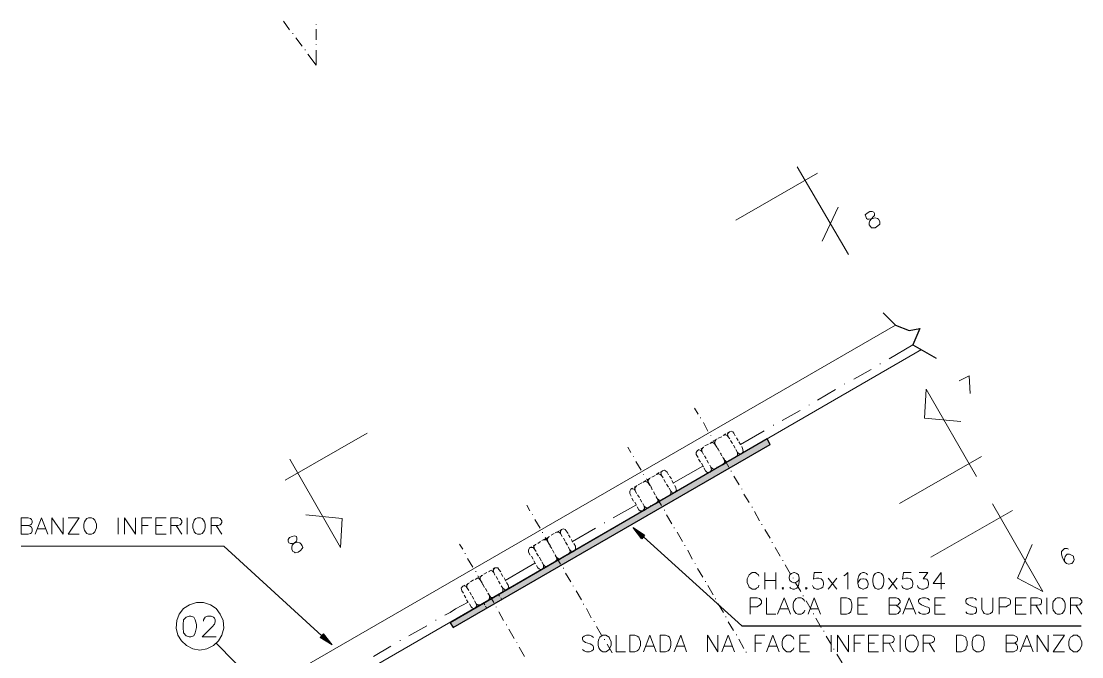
# Model space of a CAD drawing. Header units: millimetres. Extents: x 8 to 1677, y 56 to 1181.
# Drawn here: x 1093.3 to 1248, y 205 to 297.7 of the extents above; entities that cross this region are included whole.
import ezdxf

# ---------------------------------------------------------------- set-up
doc = ezdxf.new("R2010")
doc.units = ezdxf.units.MM
doc.header["$MEASUREMENT"] = 0
doc.layers.get('0').update_dxf_attribs({"linetype": 'CONTINUOUS'})

msp = doc.modelspace()

# ---------------------------------------------------------------- hatches: boundary and pattern name
at = {"true_color": 0x000007}
for points in [[(1202.53, 235.95), (1202.1, 236.78), (1182.88, 225.59), (1155.89, 209.95), (1156.29, 209.25)], [(1183.81, 222.22), (1182.55, 223.84), (1184.24, 222.72)], [(1137.4, 208.33), (1138.67, 206.71), (1136.9, 207.82)]]:
    msp.add_hatch(color=7, dxfattribs=at).paths.add_polyline_path(points)

# ---------------------------------------------------------------- linework, layer by layer
at = {"color": 7, "linetype": 'Continuous', "lineweight": 20, "true_color": 0x000007}
for points in [[(1131.56, 297.74), (1132.41, 296.48), (1132.41, 296.48)], [(1136.31, 297.24), (1136.31, 297.33), (1136.31, 297.33)], [(1132.92, 295.89), (1132.92, 295.97), (1132.92, 295.97)], [(1136.31, 295.04), (1136.31, 296.56), (1136.31, 296.56)], [(1133.35, 295.29), (1134.27, 294.1), (1134.27, 294.1)], [(1136.31, 294.27), (1136.31, 294.36), (1136.31, 294.36)], [(1134.7, 293.5), (1134.7, 293.6), (1134.7, 293.6)], [(1135.12, 292.93), (1136.31, 291.3), (1136.31, 291.3)], [(1136.31, 291.3), (1136.31, 293.5), (1136.31, 293.5)], [(1143.75, 237.62), (1131.81, 230.75), (1131.81, 230.75)], [(1132.49, 233.81), (1139.87, 220.95), (1139.87, 220.95)], [(1167.47, 226.27), (1167.04, 227.12), (1167.04, 227.12)], [(1093.29, 222.88), (1093.29, 225.26), (1094.3, 225.26), (1094.65, 225.18), (1094.81, 225), (1094.9, 224.83), (1094.9, 224.59), (1094.81, 224.32), (1094.65, 224.24), (1094.3, 224.16)], [(1095.33, 222.88), (1096.25, 225.26), (1097.18, 222.88)], [(1097.77, 222.88), (1097.77, 225.26), (1099.39, 222.88), (1099.39, 225.26)], [(1100.15, 222.88), (1101.76, 225.26), (1100.15, 225.26)], [(1107.43, 222.88), (1107.43, 225.26), (1107.43, 225.26)], [(1108.36, 222.88), (1108.36, 225.26), (1109.98, 222.88), (1109.98, 225.26)], [(1110.9, 222.88), (1110.9, 225.26), (1112.34, 225.26)], [(1112.94, 222.88), (1112.94, 225.26), (1114.46, 225.26)], [(1115.14, 222.88), (1115.14, 225.26), (1116.15, 225.26), (1116.5, 225.18), (1116.58, 225), (1116.74, 224.83), (1116.74, 224.59), (1116.58, 224.32), (1116.5, 224.24), (1116.15, 224.16), (1115.14, 224.16)], [(1117.5, 222.88), (1117.5, 225.26), (1117.5, 225.26)], [(1120.98, 222.88), (1120.98, 225.26), (1122, 225.26), (1122.33, 225.18), (1122.42, 225), (1122.58, 224.83), (1122.58, 224.59), (1122.42, 224.32), (1122.33, 224.24), (1122, 224.16), (1120.98, 224.16)], [(1140.11, 225.18), (1134.79, 225.68), (1134.79, 225.68)], [(1139.87, 220.95), (1140.11, 225.18), (1140.11, 225.18)], [(1167.9, 225.68), (1167.9, 225.76), (1167.9, 225.76)], [(1168.99, 223.74), (1168.23, 225), (1168.23, 225)], [(1093.29, 224.16), (1094.3, 224.16), (1094.65, 223.99), (1094.81, 223.91), (1094.9, 223.64), (1094.9, 223.31), (1094.81, 223.06), (1094.65, 222.96), (1094.3, 222.88), (1093.29, 222.88)], [(1096.85, 223.64), (1095.66, 223.64), (1095.66, 223.64)], [(1100.15, 222.88), (1101.76, 222.88), (1101.76, 222.88)], [(1111.83, 224.16), (1110.9, 224.16), (1110.9, 224.16)], [(1113.87, 224.16), (1112.94, 224.16), (1112.94, 224.16)], [(1112.94, 222.88), (1114.46, 222.88), (1114.46, 222.88)], [(1115.9, 224.16), (1116.74, 222.88), (1116.74, 222.88)], [(1121.74, 224.16), (1122.58, 222.88), (1122.58, 222.88)], [(1169.34, 223.06), (1169.34, 223.15), (1169.34, 223.15)], [(1171.02, 222.96), (1170.59, 222.72), (1170.59, 222.72)], [(1171.7, 223.31), (1171.19, 223.06), (1171.19, 223.06)], [(1171.95, 222.96), (1171.79, 223.15), (1171.62, 223.15), (1171.37, 223.15)], [(1172.13, 223.56), (1171.87, 223.39), (1171.87, 223.39)], [(1172.13, 223.56), (1171.95, 223.31), (1171.95, 222.96)], [(1171.95, 222.96), (1172.22, 222.55), (1172.22, 222.55)], [(1172.81, 223.39), (1172.63, 223.56), (1172.38, 223.64), (1172.13, 223.56)], [(1172.81, 223.39), (1173.06, 222.96), (1173.06, 222.96)], [(1173.74, 221.79), (1177.05, 223.74), (1177.05, 223.74)], [(1157.73, 220.68), (1157.21, 221.44), (1157.21, 221.44)], [(1168.4, 221.44), (1167.98, 221.2), (1167.98, 221.2)], [(1168.31, 221.36), (1168.06, 221.11), (1168.15, 220.68)], [(1169.07, 221.79), (1168.66, 221.53), (1168.66, 221.53)], [(1169.75, 222.2), (1169.26, 221.96), (1169.26, 221.96)], [(1170.1, 221.87), (1169.92, 222.04), (1169.67, 222.04), (1169.42, 222.04)], [(1170.51, 221.11), (1169.75, 222.39), (1169.75, 222.39)], [(1170.35, 222.55), (1169.92, 222.29), (1169.92, 222.29)], [(1170.26, 222.47), (1170.02, 222.2), (1170.1, 221.87)], [(1170.1, 221.87), (1170.26, 221.44), (1170.26, 221.44)], [(1172.38, 222.29), (1172.63, 221.87), (1172.63, 221.87)], [(1172.71, 221.71), (1172.98, 221.28), (1172.98, 221.28)], [(1173.14, 222.8), (1173.39, 222.39), (1173.39, 222.39)], [(1173.57, 222.12), (1173.74, 221.71), (1173.74, 221.71)], [(1173.9, 221.53), (1174.15, 221.11), (1174.15, 221.11)], [(1158.07, 220), (1158.07, 220.09), (1158.07, 220.09)], [(1167.47, 220.95), (1167.3, 220.6), (1167.3, 220.27)], [(1167.3, 220.27), (1167.55, 219.84), (1167.55, 219.84)], [(1167.8, 221.03), (1167.47, 220.95), (1167.47, 220.95)], [(1168.15, 220.68), (1167.98, 220.95), (1167.72, 220.95), (1167.47, 220.95)], [(1168.15, 220.68), (1168.4, 220.35), (1168.4, 220.35)], [(1168.48, 220.09), (1168.74, 219.67), (1168.74, 219.67)], [(1170.43, 221.2), (1170.69, 220.77), (1170.69, 220.77)], [(1170.78, 220.6), (1171.02, 220.09), (1171.02, 220.09)], [(1170.86, 220.43), (1170.86, 220.52), (1170.86, 220.52)], [(1171.19, 219.92), (1171.37, 219.51), (1171.37, 219.51)], [(1171.95, 218.48), (1171.19, 219.84), (1171.19, 219.84)], [(1172.81, 219.76), (1172.38, 219.59), (1172.38, 219.59)], [(1173.06, 221.03), (1173.31, 220.6), (1173.31, 220.6)], [(1173.49, 220.17), (1173.06, 219.92), (1173.06, 219.92)], [(1173.14, 220), (1173.39, 220.27), (1173.31, 220.6)], [(1173.31, 220.6), (1173.49, 220.43), (1173.74, 220.35), (1173.99, 220.43)], [(1173.99, 220.43), (1173.74, 220.27), (1173.74, 220.27)], [(1173.99, 220.43), (1174.15, 220.77), (1174.15, 221.11)], [(1159.17, 218.05), (1158.41, 219.33), (1158.41, 219.33)], [(1163.91, 216.12), (1167.04, 217.97), (1168.23, 218.65)], [(1167.72, 219.67), (1167.98, 219.24), (1167.98, 219.24)], [(1168.06, 219), (1168.31, 218.57), (1168.31, 218.57)], [(1168.48, 218.32), (1168.66, 217.97), (1168.66, 217.97)], [(1168.91, 219.51), (1169.16, 219), (1169.16, 219)], [(1169.26, 218.83), (1169.5, 218.4), (1169.5, 218.4)], [(1169.34, 217.72), (1169.5, 218.05), (1169.5, 218.4)], [(1169.5, 218.4), (1169.67, 218.23), (1169.92, 218.15), (1170.1, 218.23)], [(1170.26, 218.32), (1169.83, 218.05), (1169.83, 218.05)], [(1170.86, 218.65), (1170.43, 218.4), (1170.43, 218.4)], [(1170.43, 218.4), (1170.43, 218.48), (1170.43, 218.48)], [(1171.54, 219.08), (1171.11, 218.83), (1171.11, 218.83)], [(1171.19, 218.91), (1171.45, 219.16), (1171.37, 219.51)], [(1171.37, 219.51), (1171.62, 219.33), (1171.79, 219.24), (1172.03, 219.33)], [(1172.22, 219.41), (1171.79, 219.16), (1171.79, 219.16)], [(1159.6, 217.39), (1159.6, 217.47), (1159.6, 217.47)], [(1160.69, 215.44), (1159.93, 216.8), (1159.93, 216.8)], [(1160.61, 216.88), (1160.19, 216.61), (1160.19, 216.61)], [(1160.44, 216.88), (1160.27, 216.53), (1160.27, 216.2)], [(1161.2, 217.29), (1160.79, 217.04), (1160.79, 217.04)], [(1161.88, 217.64), (1161.45, 217.39), (1161.45, 217.39)], [(1162.23, 217.29), (1162.04, 217.47), (1161.8, 217.56), (1161.55, 217.47)], [(1162.39, 217.97), (1162.13, 217.64), (1162.23, 217.29)], [(1162.39, 217.97), (1162.13, 217.8), (1162.13, 217.8)], [(1162.23, 217.29), (1162.39, 216.88), (1162.39, 216.88)], [(1162.99, 217.72), (1162.8, 217.97), (1162.56, 217.97), (1162.39, 217.97)], [(1162.56, 216.71), (1162.8, 216.28), (1162.8, 216.28)], [(1162.99, 217.72), (1163.24, 217.39), (1163.24, 217.39)], [(1163.32, 217.13), (1163.57, 216.71), (1163.57, 216.71)], [(1168.66, 217.97), (1168.83, 217.8), (1169.07, 217.72), (1169.34, 217.8)], [(1169.59, 217.89), (1169.34, 217.8), (1169.34, 217.8)], [(1172.38, 217.89), (1172.38, 217.97), (1172.38, 217.97)], [(1173.49, 215.94), (1172.71, 217.21), (1172.71, 217.21)], [(1157.73, 215.27), (1157.48, 215.01), (1157.56, 214.6)], [(1157.99, 215.44), (1157.73, 215.27), (1157.73, 215.27)], [(1158.32, 215.09), (1158.16, 215.27), (1157.99, 215.36), (1157.73, 215.27)], [(1158.67, 215.77), (1158.24, 215.52), (1158.24, 215.52)], [(1158.49, 215.69), (1158.32, 215.44), (1158.32, 215.09)], [(1158.32, 215.09), (1158.57, 214.68), (1158.57, 214.68)], [(1159.25, 216.2), (1158.84, 215.94), (1158.84, 215.94)], [(1159.93, 216.53), (1159.51, 216.28), (1159.51, 216.28)], [(1160.27, 216.2), (1160.11, 216.37), (1159.84, 216.45), (1159.6, 216.37)], [(1160.27, 216.2), (1160.52, 215.77), (1160.52, 215.77)], [(1160.61, 215.61), (1160.87, 215.09), (1160.87, 215.09)], [(1162.9, 216.04), (1163.15, 215.61), (1163.15, 215.61)], [(1163.32, 215.36), (1163.57, 215.01), (1163.57, 215.01)], [(1163.75, 216.53), (1164, 216.04), (1164, 216.04)], [(1164.08, 215.85), (1164.34, 215.44), (1164.34, 215.44)], [(1164.16, 214.76), (1164.43, 215.09), (1164.34, 215.44)], [(1173.82, 215.27), (1173.82, 215.36), (1173.82, 215.36)], [(1157.56, 214.6), (1157.81, 214.25), (1157.81, 214.25)], [(1157.89, 214), (1158.16, 213.57), (1158.16, 213.57)], [(1158.75, 214.41), (1159, 214), (1159, 214)], [(1159.08, 213.82), (1159.33, 213.41), (1159.33, 213.41)], [(1161.04, 214.93), (1161.28, 214.5), (1161.28, 214.5)], [(1161.04, 214.84), (1161.04, 214.93), (1161.04, 214.93)], [(1161.37, 214.25), (1161.63, 213.92), (1161.63, 213.92)], [(1162.23, 212.89), (1161.45, 214.17), (1161.45, 214.17)], [(1161.45, 213.24), (1161.63, 213.49), (1161.63, 213.92)], [(1161.63, 213.92), (1161.8, 213.65), (1162.04, 213.65), (1162.23, 213.65)], [(1162.39, 213.74), (1161.96, 213.49), (1161.96, 213.49)], [(1163.07, 214.17), (1162.64, 213.92), (1162.64, 213.92)], [(1162.9, 214.08), (1163.07, 213.82), (1163.07, 213.82)], [(1163.67, 214.5), (1163.24, 214.25), (1163.24, 214.25)], [(1163.24, 213.57), (1163.4, 213.32), (1163.4, 213.32)], [(1163.4, 214.33), (1163.57, 214.6), (1163.57, 215.01)], [(1163.57, 215.01), (1163.75, 214.84), (1163.91, 214.76), (1164.16, 214.84)], [(1164.16, 214.76), (1163.91, 214.68), (1163.91, 214.68)], [(1175.01, 213.32), (1174.25, 214.6), (1174.25, 214.6)], [(1155.1, 211.04), (1155.88, 211.45), (1156.64, 211.97), (1158.49, 212.98)], [(1158.24, 213.32), (1158.49, 212.89), (1158.49, 212.89)], [(1158.67, 212.73), (1158.92, 212.3), (1158.92, 212.3)], [(1158.92, 212.3), (1159.08, 212.13), (1159.25, 212.05), (1159.51, 212.13)], [(1159.43, 213.16), (1159.68, 212.73), (1159.68, 212.73)], [(1159.51, 212.13), (1159.76, 212.38), (1159.68, 212.73)], [(1159.76, 212.3), (1159.51, 212.13), (1159.51, 212.13)], [(1159.68, 212.73), (1159.84, 212.56), (1160.11, 212.56), (1160.36, 212.56)], [(1160.44, 212.64), (1160.01, 212.38), (1160.01, 212.38)], [(1160.61, 212.73), (1160.61, 212.81), (1160.61, 212.81)], [(1161.12, 213.06), (1160.69, 212.81), (1160.69, 212.81)], [(1160.79, 212.81), (1160.95, 212.56), (1160.95, 212.56)], [(1161.04, 212.38), (1161.2, 212.05), (1161.2, 212.05)], [(1161.71, 213.41), (1161.28, 213.16), (1161.28, 213.16)], [(1162.56, 212.21), (1162.56, 212.3), (1162.56, 212.3)], [(1175.34, 212.64), (1175.34, 212.73), (1175.34, 212.73)], [(1176.45, 210.69), (1175.77, 212.05), (1175.77, 212.05)], [(1119.89, 210.18), (1119.89, 210.36), (1120.05, 210.61), (1120.13, 210.78), (1120.46, 210.94), (1120.98, 210.94), (1121.32, 210.78), (1121.49, 210.61), (1121.57, 210.36), (1121.57, 210.1), (1121.49, 209.77), (1121.14, 209.34), (1119.7, 207.9), (1121.74, 207.9)], [(1163.67, 210.26), (1162.99, 211.54), (1162.99, 211.54)], [(1149.85, 208.06), (1152.48, 209.5), (1152.48, 209.5)], [(1153.76, 210.26), (1153.76, 210.36), (1153.76, 210.36)], [(1164.08, 209.58), (1164.08, 209.68), (1164.08, 209.68)], [(1165.19, 207.65), (1164.43, 209.01), (1164.43, 209.01)], [(1176.86, 210.1), (1176.86, 210.18), (1176.86, 210.18)], [(1177.97, 208.15), (1177.21, 209.42), (1177.21, 209.42)], [(1148.58, 207.3), (1148.58, 207.39), (1148.58, 207.39)], [(1175.18, 206.03), (1175.42, 205.86), (1175.77, 205.7), (1176.19, 205.7), (1176.53, 205.86), (1176.78, 206.03), (1176.78, 206.38), (1176.7, 206.62), (1176.53, 206.71), (1176.27, 206.89), (1175.61, 207.05), (1175.42, 207.22), (1175.26, 207.3), (1175.18, 207.57), (1175.18, 207.82), (1175.42, 207.98), (1175.77, 208.15), (1176.19, 208.15), (1176.53, 207.98), (1176.78, 207.82)], [(1144.69, 205.02), (1147.23, 206.54), (1147.23, 206.54)], [(1165.6, 207.05), (1165.6, 207.14), (1165.6, 207.14)], [(1166.71, 205.02), (1165.95, 206.38), (1165.95, 206.38)]]:
    msp.add_lwpolyline(points, dxfattribs=at)
at = {"color": 7, "linetype": 'Continuous', "lineweight": 9, "true_color": 0x000007}
for points in [[(1197.54, 268.7), (1209.48, 275.58), (1209.48, 275.58)], [(1206.5, 276.5), (1213.98, 263.7), (1213.98, 263.7)], [(1210.14, 265.65), (1212.46, 270.58), (1212.46, 270.58)], [(1121.42, 195.96), (1220.82, 253.38), (1220.82, 253.38)], [(1122.85, 190.9), (1224.63, 249.81), (1224.63, 249.81)], [(1219.9, 248.48), (1223.37, 250.5), (1223.37, 250.5)], [(1218.61, 247.69), (1218.61, 247.79), (1218.61, 247.79)], [(1214.74, 245.51), (1217.29, 246.93), (1217.29, 246.93)], [(1213.38, 244.75), (1213.38, 244.81), (1213.38, 244.81)], [(1231.74, 243.39), (1231.57, 246), (1230.15, 245.24)], [(1209.48, 242.46), (1212.09, 243.99), (1212.09, 243.99)], [(1225.32, 244.05), (1225.06, 239.82), (1225.06, 239.82)], [(1232.67, 231.28), (1225.32, 244.05), (1225.32, 244.05)], [(1208.22, 241.7), (1208.22, 241.77), (1208.22, 241.77)], [(1192.05, 240.41), (1191.52, 241.27), (1191.52, 241.27)], [(1192.38, 239.82), (1192.38, 239.92), (1192.38, 239.92)], [(1204.32, 239.49), (1206.93, 240.94), (1206.93, 240.94)], [(1193.47, 237.9), (1192.81, 239.16), (1192.81, 239.16)], [(1203.03, 238.73), (1203.03, 238.83), (1203.03, 238.83)], [(1225.06, 239.82), (1230.38, 239.32), (1230.38, 239.32)], [(1193.9, 237.21), (1193.9, 237.3), (1193.9, 237.3)], [(1194.82, 236.78), (1194.39, 236.54), (1194.39, 236.54)], [(1195.52, 237.11), (1194.99, 236.87), (1194.99, 236.87)], [(1196.11, 237.54), (1195.68, 237.3), (1195.68, 237.3)], [(1196.45, 237.11), (1196.28, 237.3), (1196.02, 237.37), (1195.75, 237.3)], [(1196.61, 237.8), (1196.35, 237.54), (1196.45, 237.11)], [(1196.61, 237.8), (1196.35, 237.64), (1196.35, 237.64)], [(1196.45, 237.11), (1196.68, 236.78), (1196.68, 236.78)], [(1197.27, 237.64), (1197.11, 237.8), (1196.88, 237.9), (1196.61, 237.8)], [(1197.27, 237.64), (1197.44, 237.21), (1197.44, 237.21)], [(1197.64, 236.94), (1197.87, 236.54), (1197.87, 236.54)], [(1198.23, 235.95), (1201.67, 237.97), (1201.67, 237.97)], [(1182.22, 234.82), (1181.79, 235.58), (1181.79, 235.58)], [(1192.21, 235.25), (1191.95, 235.09), (1191.95, 235.09)], [(1192.64, 234.92), (1192.44, 235.09), (1192.21, 235.19), (1191.95, 235.09)], [(1192.87, 235.58), (1192.44, 235.35), (1192.44, 235.35)], [(1192.81, 235.58), (1192.54, 235.25), (1192.64, 234.92)], [(1193.57, 236.01), (1193.04, 235.78), (1193.04, 235.78)], [(1194.16, 236.35), (1193.73, 236.11), (1193.73, 236.11)], [(1194.49, 236.01), (1194.33, 236.18), (1194.06, 236.28), (1193.9, 236.18)], [(1194.99, 235.25), (1194.23, 236.54), (1194.23, 236.54)], [(1194.66, 236.71), (1194.49, 236.35), (1194.49, 236.01)], [(1194.49, 236.01), (1194.76, 235.58), (1194.76, 235.58)], [(1194.92, 235.42), (1195.09, 234.99), (1195.09, 234.99)], [(1196.78, 236.54), (1197.04, 236.11), (1197.04, 236.11)], [(1197.21, 235.85), (1197.44, 235.42), (1197.44, 235.42)], [(1197.54, 235.25), (1197.8, 234.82), (1197.8, 234.82)], [(1197.97, 236.35), (1198.23, 235.95), (1198.23, 235.95)], [(1198.4, 235.68), (1198.56, 235.25), (1198.56, 235.25)], [(1198.4, 234.66), (1198.63, 234.92), (1198.56, 235.25)], [(1182.62, 234.16), (1182.62, 234.23), (1182.62, 234.23)], [(1191.95, 235.09), (1191.78, 234.82), (1191.78, 234.49)], [(1191.78, 234.49), (1192.05, 234.06), (1192.05, 234.06)], [(1192.11, 233.83), (1192.38, 233.4), (1192.38, 233.4)], [(1192.64, 234.92), (1192.81, 234.49), (1192.81, 234.49)], [(1192.97, 234.33), (1193.2, 233.9), (1193.2, 233.9)], [(1193.3, 233.67), (1193.57, 233.24), (1193.57, 233.24)], [(1195.25, 234.76), (1195.52, 234.33), (1195.52, 234.33)], [(1195.42, 234.59), (1195.42, 234.66), (1195.42, 234.66)], [(1195.59, 234.16), (1195.85, 233.73), (1195.85, 233.73)], [(1195.68, 233.07), (1195.92, 233.4), (1195.85, 233.73)], [(1196.51, 232.64), (1195.75, 234), (1195.75, 234)], [(1195.85, 233.73), (1196.02, 233.57), (1196.28, 233.47), (1196.51, 233.57)], [(1196.61, 233.67), (1196.18, 233.4), (1196.18, 233.4)], [(1197.27, 234), (1196.88, 233.73), (1196.88, 233.73)], [(1197.97, 234.43), (1197.54, 234.16), (1197.54, 234.16)], [(1197.64, 234.16), (1197.8, 234.49), (1197.8, 234.82)], [(1197.8, 234.82), (1197.97, 234.66), (1198.23, 234.59), (1198.4, 234.66)], [(1198.4, 234.66), (1198.13, 234.49), (1198.13, 234.49)], [(1221.42, 227.38), (1233.36, 234.23), (1233.36, 234.23)], [(1183.74, 232.21), (1182.98, 233.47), (1182.98, 233.47)], [(1186.85, 232.11), (1186.62, 231.88), (1186.69, 231.45)], [(1186.85, 232.11), (1186.62, 231.95), (1186.62, 231.95)], [(1187.55, 231.95), (1187.28, 232.11), (1187.12, 232.21), (1186.85, 232.11)], [(1188.47, 230.36), (1192.71, 232.81), (1192.71, 232.81)], [(1192.54, 233.24), (1192.81, 232.71), (1192.81, 232.71)], [(1192.87, 232.54), (1193.14, 232.11), (1193.14, 232.11)], [(1193.14, 232.11), (1193.3, 231.95), (1193.57, 231.88), (1193.8, 231.95)], [(1193.73, 232.97), (1193.9, 232.64), (1193.9, 232.64)], [(1193.73, 231.95), (1194, 232.21), (1193.9, 232.64)], [(1194.06, 232.11), (1193.8, 231.95), (1193.8, 231.95)], [(1193.9, 232.64), (1194.16, 232.47), (1194.33, 232.38), (1194.56, 232.47)], [(1194.66, 232.47), (1194.23, 232.21), (1194.23, 232.21)], [(1194.82, 232.64), (1194.82, 232.71), (1194.82, 232.71)], [(1195.32, 232.87), (1194.92, 232.64), (1194.92, 232.64)], [(1196.02, 233.24), (1195.59, 232.97), (1195.59, 232.97)], [(1196.88, 232.04), (1196.88, 232.11), (1196.88, 232.11)], [(1184.41, 230.69), (1183.98, 230.42), (1183.98, 230.42)], [(1184.07, 231.55), (1184.07, 231.61), (1184.07, 231.61)], [(1184.74, 230.36), (1184.57, 230.52), (1184.34, 230.59), (1184.17, 230.52)], [(1185.27, 229.6), (1184.5, 230.95), (1184.5, 230.95)], [(1185.1, 231.12), (1184.67, 230.85), (1184.67, 230.85)], [(1184.93, 231.02), (1184.74, 230.75), (1184.74, 230.36)], [(1185.76, 231.45), (1185.27, 231.18), (1185.27, 231.18)], [(1186.36, 231.88), (1185.93, 231.61), (1185.93, 231.61)], [(1186.69, 231.45), (1186.52, 231.61), (1186.29, 231.71), (1186.03, 231.61)], [(1186.69, 231.45), (1186.95, 231.12), (1186.95, 231.12)], [(1187.05, 230.85), (1187.28, 230.42), (1187.28, 230.42)], [(1187.55, 231.95), (1187.71, 231.55), (1187.71, 231.55)], [(1187.88, 231.35), (1188.14, 230.95), (1188.14, 230.95)], [(1188.21, 230.69), (1188.47, 230.26), (1188.47, 230.26)], [(1198.03, 230.09), (1197.27, 231.35), (1197.27, 231.35)], [(1182.22, 229.43), (1182.06, 229.17), (1182.06, 228.84)], [(1182.45, 229.6), (1182.22, 229.43), (1182.22, 229.43)], [(1182.88, 229.23), (1182.72, 229.43), (1182.45, 229.5), (1182.22, 229.43)], [(1183.15, 229.99), (1182.72, 229.76), (1182.72, 229.76)], [(1183.05, 229.93), (1182.82, 229.6), (1182.88, 229.23)], [(1182.88, 229.23), (1183.05, 228.84), (1183.05, 228.84)], [(1183.81, 230.36), (1183.31, 230.09), (1183.31, 230.09)], [(1184.74, 230.36), (1185, 229.99), (1185, 229.99)], [(1185.17, 229.76), (1185.33, 229.33), (1185.33, 229.33)], [(1185.53, 229.07), (1185.76, 228.64), (1185.76, 228.64)], [(1185.6, 229), (1185.6, 229.07), (1185.6, 229.07)], [(1187.45, 230.19), (1187.71, 229.76), (1187.71, 229.76)], [(1187.81, 229.6), (1188.04, 229.17), (1188.04, 229.17)], [(1187.88, 228.47), (1188.04, 228.84), (1188.04, 229.17)], [(1188.04, 229.17), (1188.21, 229), (1188.47, 228.9), (1188.64, 229)], [(1188.64, 229), (1188.41, 228.84), (1188.41, 228.84)], [(1188.64, 229.99), (1188.8, 229.66), (1188.8, 229.66)], [(1188.64, 229), (1188.9, 229.23), (1188.8, 229.66)], [(1198.4, 229.43), (1198.4, 229.5), (1198.4, 229.5)], [(1182.06, 228.84), (1182.29, 228.41), (1182.29, 228.41)], [(1182.39, 228.14), (1182.62, 227.71), (1182.62, 227.71)], [(1182.82, 227.55), (1183.05, 227.12), (1183.05, 227.12)], [(1183.21, 228.64), (1183.48, 228.24), (1183.48, 228.24)], [(1183.58, 227.98), (1183.81, 227.55), (1183.81, 227.55)], [(1185.86, 228.47), (1186.09, 228.08), (1186.09, 228.08)], [(1186.29, 227.55), (1185.86, 227.31), (1185.86, 227.31)], [(1186.69, 227.05), (1185.93, 228.31), (1185.93, 228.31)], [(1185.93, 227.38), (1186.19, 227.71), (1186.09, 228.08)], [(1186.09, 228.08), (1186.29, 227.88), (1186.52, 227.81), (1186.79, 227.88)], [(1186.85, 227.98), (1186.46, 227.71), (1186.46, 227.71)], [(1187.55, 228.31), (1187.12, 228.08), (1187.12, 228.08)], [(1188.21, 228.74), (1187.81, 228.47), (1187.81, 228.47)], [(1199.49, 227.48), (1198.73, 228.74), (1198.73, 228.74)], [(1179.67, 225.26), (1182.98, 227.12), (1182.98, 227.12)], [(1183.15, 226.88), (1183.41, 226.45), (1183.41, 226.45)], [(1183.41, 226.45), (1183.58, 226.29), (1183.81, 226.29), (1184.07, 226.29)], [(1183.98, 227.38), (1184.17, 226.95), (1184.17, 226.95)], [(1183.98, 226.29), (1184.24, 226.62), (1184.17, 226.95)], [(1184.34, 226.45), (1184.07, 226.29), (1184.07, 226.29)], [(1184.17, 226.95), (1184.41, 226.79), (1184.57, 226.72), (1184.84, 226.79)], [(1184.93, 226.88), (1184.5, 226.62), (1184.5, 226.62)], [(1185.1, 226.95), (1185.1, 227.05), (1185.1, 227.05)], [(1185.6, 227.22), (1185.17, 226.95), (1185.17, 226.95)], [(1187.12, 226.36), (1187.12, 226.45), (1187.12, 226.45)], [(1199.92, 226.79), (1199.92, 226.88), (1199.92, 226.88)], [(1201.01, 224.83), (1200.25, 226.19), (1200.25, 226.19)], [(1225.98, 219.51), (1237.93, 226.36), (1237.93, 226.36)], [(1234.98, 227.31), (1242.33, 214.51), (1242.33, 214.51)], [(1178.38, 224.5), (1178.38, 224.6), (1178.38, 224.6)], [(1188.21, 224.4), (1187.45, 225.69), (1187.45, 225.69)], [(1188.57, 223.74), (1188.57, 223.84), (1188.57, 223.84)], [(1189.76, 221.79), (1188.97, 223.15), (1188.97, 223.15)], [(1201.34, 224.24), (1201.34, 224.34), (1201.34, 224.34)], [(1202.53, 222.29), (1201.77, 223.58), (1201.77, 223.58)], [(1190.09, 221.2), (1190.09, 221.29), (1190.09, 221.29)], [(1202.86, 221.63), (1202.86, 221.72), (1202.86, 221.72)], [(1238.62, 216.47), (1240.8, 221.36), (1240.8, 221.36)], [(1191.19, 219.24), (1190.52, 220.53), (1190.52, 220.53)], [(1203.99, 219.67), (1203.29, 220.96), (1203.29, 220.96)], [(1245.47, 218.91), (1245.47, 219.24), (1245.57, 219.61), (1245.73, 219.84), (1245.9, 219.94), (1246.23, 219.94), (1246.49, 219.84), (1246.82, 219.67), (1246.82, 219.51), (1246.92, 219.18), (1246.82, 218.91), (1246.56, 218.58), (1246.49, 218.58), (1246.13, 218.48), (1245.8, 218.58), (1245.47, 218.91), (1245.2, 219.41), (1245.04, 219.94), (1245.04, 220.37), (1245.3, 220.6), (1245.47, 220.77), (1245.9, 220.77), (1246.06, 220.7)], [(1191.62, 218.58), (1191.62, 218.65), (1191.62, 218.65)], [(1204.38, 219.01), (1204.38, 219.08), (1204.38, 219.08)], [(1205.51, 217.06), (1204.75, 218.42), (1204.75, 218.42)], [(1192.71, 216.63), (1191.95, 217.89), (1191.95, 217.89)], [(1200.91, 215.44), (1200.85, 215.17), (1200.58, 215.01), (1200.42, 214.84), (1199.92, 214.84), (1199.75, 215.01), (1199.49, 215.17), (1199.39, 215.44), (1199.22, 215.77), (1199.22, 216.37), (1199.39, 216.73), (1199.49, 216.96), (1199.75, 217.13), (1199.92, 217.29), (1200.42, 217.29), (1200.58, 217.13), (1200.85, 216.96), (1200.91, 216.73)], [(1201.77, 214.84), (1201.77, 217.29), (1201.77, 217.29)], [(1203.39, 217.29), (1203.39, 214.84), (1203.39, 214.84)], [(1205.41, 215.17), (1205.51, 215.01), (1205.84, 214.84), (1206.1, 214.84), (1206.44, 215.01), (1206.7, 215.37), (1206.77, 215.94), (1206.77, 216.47), (1206.7, 216.96), (1206.44, 217.13), (1206.1, 217.29), (1206.01, 217.29), (1205.67, 217.13), (1205.41, 216.96), (1205.34, 216.63), (1205.34, 216.47), (1205.41, 216.13), (1205.67, 215.94), (1206.01, 215.77), (1206.1, 215.77), (1206.44, 215.94), (1206.7, 216.13), (1206.77, 216.47)], [(1208.72, 215.37), (1208.88, 215.11), (1208.98, 215.01), (1209.31, 214.84), (1209.64, 214.84), (1209.97, 215.01), (1210.24, 215.17), (1210.34, 215.54), (1210.34, 215.77), (1210.24, 216.13), (1209.97, 216.37), (1209.64, 216.47), (1209.31, 216.47), (1208.98, 216.37), (1208.88, 216.3), (1208.98, 217.29), (1210.07, 217.29)], [(1213.88, 214.84), (1213.88, 217.29), (1213.55, 216.96), (1213.28, 216.8)], [(1215.33, 215.7), (1215.5, 216.04), (1215.73, 216.3), (1216.09, 216.37), (1216.16, 216.37), (1216.49, 216.3), (1216.76, 216.04), (1216.86, 215.7), (1216.86, 215.54), (1216.76, 215.17), (1216.49, 215.01), (1216.16, 214.84), (1216.09, 214.84), (1215.73, 215.01), (1215.5, 215.17), (1215.33, 215.7), (1215.33, 216.3), (1215.5, 216.8), (1215.73, 217.13), (1216.09, 217.29), (1216.26, 217.29), (1216.59, 217.13), (1216.76, 216.96)], [(1221.75, 215.37), (1221.85, 215.11), (1222.02, 215.01), (1222.35, 214.84), (1222.68, 214.84), (1223.04, 215.01), (1223.27, 215.17), (1223.37, 215.54), (1223.37, 215.77), (1223.27, 216.13), (1223.04, 216.37), (1222.68, 216.47), (1222.35, 216.47), (1222.02, 216.37), (1221.85, 216.3), (1222.02, 217.29), (1223.11, 217.29)], [(1224.03, 215.37), (1224.13, 215.11), (1224.3, 215.01), (1224.63, 214.84), (1224.96, 214.84), (1225.32, 215.01), (1225.55, 215.17), (1225.65, 215.54), (1225.65, 215.77), (1225.55, 216.13), (1225.39, 216.3), (1225.22, 216.37), (1224.89, 216.37), (1225.55, 217.29), (1224.3, 217.29)], [(1227.51, 214.84), (1227.51, 217.29), (1226.32, 215.7), (1228.04, 215.7)], [(1193.14, 215.94), (1193.14, 216.04), (1193.14, 216.04)], [(1194.23, 214.02), (1193.47, 215.37), (1193.47, 215.37)], [(1201.77, 216.13), (1203.39, 216.13), (1203.39, 216.13)], [(1205.91, 216.47), (1205.91, 216.53), (1205.91, 216.53)], [(1207.03, 214.51), (1206.27, 215.77), (1206.27, 215.77)], [(1211, 214.84), (1212.26, 216.47), (1212.26, 216.47)], [(1211, 216.47), (1212.26, 214.84), (1212.26, 214.84)], [(1219.8, 214.84), (1221.09, 216.47), (1221.09, 216.47)], [(1219.8, 216.47), (1221.09, 214.84), (1221.09, 214.84)], [(1242.33, 214.51), (1238.62, 216.47), (1238.62, 216.47)], [(1199.65, 211.21), (1199.65, 213.59), (1200.68, 213.59), (1201.01, 213.49), (1201.11, 213.42), (1201.28, 213.16), (1201.28, 212.83), (1201.11, 212.56), (1201.01, 212.5), (1200.68, 212.3), (1199.65, 212.3)], [(1203.39, 211.21), (1202.04, 211.21), (1202.04, 213.59)], [(1203.62, 211.21), (1204.58, 213.59), (1205.51, 211.21)], [(1207.63, 211.8), (1207.53, 211.54), (1207.26, 211.3), (1207.1, 211.21), (1206.6, 211.21), (1206.34, 211.3), (1206.17, 211.54), (1206.01, 211.8), (1205.91, 212.13), (1205.91, 212.73), (1206.01, 213.06), (1206.17, 213.26), (1206.34, 213.49), (1206.6, 213.59), (1207.1, 213.59), (1207.26, 213.49), (1207.53, 213.26), (1207.63, 213.06)], [(1207.36, 213.82), (1207.36, 213.92), (1207.36, 213.92)], [(1208.12, 211.21), (1208.98, 213.59), (1209.91, 211.21)], [(1215.33, 211.21), (1215.33, 213.59), (1216.76, 213.59)], [(1219.9, 211.21), (1219.9, 213.59), (1220.92, 213.59), (1221.25, 213.49), (1221.32, 213.42), (1221.52, 213.16), (1221.52, 212.89), (1221.32, 212.73), (1221.25, 212.56), (1220.92, 212.5)], [(1221.92, 211.21), (1222.84, 213.59), (1223.8, 211.21)], [(1224.2, 211.54), (1224.46, 211.3), (1224.79, 211.21), (1225.22, 211.21), (1225.55, 211.3), (1225.82, 211.54), (1225.82, 211.9), (1225.75, 212.13), (1225.55, 212.23), (1225.32, 212.3), (1224.63, 212.56), (1224.46, 212.73), (1224.3, 212.83), (1224.2, 213.06), (1224.2, 213.26), (1224.46, 213.49), (1224.79, 213.59), (1225.22, 213.59), (1225.55, 213.49), (1225.82, 213.26)], [(1226.58, 211.21), (1226.58, 213.59), (1228.1, 213.59)], [(1231.08, 211.54), (1231.31, 211.3), (1231.67, 211.21), (1232.1, 211.21), (1232.44, 211.3), (1232.67, 211.54), (1232.67, 211.9), (1232.6, 212.13), (1232.44, 212.23), (1232.17, 212.3), (1231.51, 212.56), (1231.31, 212.73), (1231.14, 212.83), (1231.08, 213.06), (1231.08, 213.26), (1231.31, 213.49), (1231.67, 213.59), (1232.1, 213.59), (1232.44, 213.49), (1232.67, 213.26)], [(1233.43, 213.59), (1233.43, 211.9), (1233.63, 211.54), (1233.79, 211.3), (1234.12, 211.21), (1234.39, 211.21), (1234.72, 211.3), (1234.98, 211.54), (1235.05, 211.9), (1235.05, 213.59)], [(1235.97, 211.21), (1235.97, 213.59), (1237, 213.59), (1237.33, 213.49), (1237.5, 213.42), (1237.6, 213.16), (1237.6, 212.83), (1237.5, 212.56), (1237.33, 212.5), (1237, 212.3), (1235.97, 212.3)], [(1238.36, 211.21), (1238.36, 213.59), (1239.88, 213.59)], [(1240.57, 211.21), (1240.57, 213.59), (1241.56, 213.59), (1241.9, 213.49), (1242.09, 213.42), (1242.16, 213.16), (1242.16, 212.89), (1242.09, 212.73), (1241.9, 212.56), (1241.56, 212.5), (1240.57, 212.5)], [(1242.92, 211.21), (1242.92, 213.59), (1242.92, 213.59)], [(1246.39, 211.21), (1246.39, 213.59), (1247.42, 213.59), (1247.75, 213.49), (1247.85, 213.42), (1248.01, 213.16), (1248.01, 212.89), (1247.85, 212.73), (1247.75, 212.56), (1247.42, 212.5), (1246.39, 212.5)], [(1194.56, 213.42), (1194.56, 213.49), (1194.56, 213.49)], [(1195.75, 211.47), (1194.99, 212.73), (1194.99, 212.73)], [(1208.55, 211.9), (1207.79, 213.16), (1207.79, 213.16)], [(1216.26, 212.5), (1215.33, 212.5), (1215.33, 212.5)], [(1219.9, 212.5), (1220.92, 212.5), (1221.25, 212.3), (1221.32, 212.23), (1221.52, 211.97), (1221.52, 211.64), (1221.32, 211.47), (1221.25, 211.3), (1220.92, 211.21), (1219.9, 211.21)], [(1227.51, 212.5), (1226.58, 212.5), (1226.58, 212.5)], [(1239.28, 212.5), (1238.36, 212.5), (1238.36, 212.5)], [(1241.33, 212.5), (1242.16, 211.21), (1242.16, 211.21)], [(1247.15, 212.5), (1248.01, 211.21), (1248.01, 211.21)], [(1196.11, 210.78), (1196.11, 210.87), (1196.11, 210.87)], [(1205.15, 211.97), (1203.99, 211.97), (1203.99, 211.97)], [(1209.58, 211.97), (1208.45, 211.97), (1208.45, 211.97)], [(1208.88, 211.21), (1208.88, 211.3), (1208.88, 211.3)], [(1209.97, 209.25), (1209.21, 210.61), (1209.21, 210.61)], [(1215.33, 211.21), (1216.76, 211.21), (1216.76, 211.21)], [(1223.44, 211.97), (1222.28, 211.97), (1222.28, 211.97)], [(1226.58, 211.21), (1228.1, 211.21), (1228.1, 211.21)], [(1238.36, 211.21), (1239.88, 211.21), (1239.88, 211.21)], [(1197.21, 208.82), (1196.45, 210.11), (1196.45, 210.11)], [(1178.38, 207.47), (1178.38, 207.57), (1178.38, 207.57)], [(1181.46, 205.71), (1180.1, 205.71), (1180.1, 208.16)], [(1184.07, 205.71), (1185, 208.16), (1185.93, 205.71)], [(1188.57, 205.71), (1189.5, 208.16), (1190.33, 205.71)], [(1193.4, 205.71), (1193.4, 208.16), (1194.92, 205.71), (1194.92, 208.16)], [(1195.52, 205.71), (1196.45, 208.16), (1197.37, 205.71)], [(1197.64, 208.16), (1197.64, 208.26), (1197.64, 208.26)], [(1198.73, 206.21), (1197.97, 207.57), (1197.97, 207.57)], [(1200.35, 205.71), (1200.35, 208.16), (1201.77, 208.16)], [(1202.04, 205.71), (1202.96, 208.16), (1203.89, 205.71)], [(1206.01, 206.31), (1205.91, 206.05), (1205.67, 205.88), (1205.51, 205.71), (1204.98, 205.71), (1204.81, 205.88), (1204.58, 206.05), (1204.38, 206.31), (1204.32, 206.64), (1204.32, 207.24), (1204.38, 207.57), (1204.58, 207.83), (1204.81, 208), (1204.98, 208.16), (1205.51, 208.16), (1205.67, 208), (1205.91, 207.83), (1206.01, 207.57)], [(1206.87, 205.71), (1206.87, 208.16), (1208.29, 208.16)], [(1210.4, 208.66), (1210.4, 208.76), (1210.4, 208.76)], [(1211.5, 206.71), (1210.74, 208), (1210.74, 208)], [(1211.43, 205.71), (1211.43, 208.16), (1211.43, 208.16)], [(1212.36, 205.71), (1212.36, 208.16), (1213.98, 205.71), (1213.98, 208.16)], [(1214.8, 205.71), (1214.8, 208.16), (1216.33, 208.16)], [(1216.92, 205.71), (1216.92, 208.16), (1218.38, 208.16)], [(1219.04, 205.71), (1219.04, 208.16), (1220.06, 208.16), (1220.39, 208), (1220.56, 207.9), (1220.66, 207.67), (1220.66, 207.4), (1220.56, 207.24), (1220.39, 207.07), (1220.06, 206.97), (1219.04, 206.97)], [(1221.52, 205.71), (1221.52, 208.16), (1221.52, 208.16)], [(1224.89, 205.71), (1224.89, 208.16), (1225.92, 208.16), (1226.25, 208), (1226.41, 207.9), (1226.51, 207.67), (1226.51, 207.4), (1226.41, 207.24), (1226.25, 207.07), (1225.92, 206.97), (1224.89, 206.97)], [(1237, 205.71), (1237, 208.16), (1238.03, 208.16), (1238.36, 208), (1238.52, 207.9), (1238.62, 207.67), (1238.62, 207.4), (1238.52, 207.24), (1238.36, 207.07), (1238.03, 206.97)], [(1239.02, 205.71), (1239.98, 208.16), (1240.9, 205.71)], [(1241.5, 205.71), (1241.5, 208.16), (1243.09, 205.71), (1243.09, 208.16)], [(1243.85, 205.71), (1245.47, 208.16), (1243.85, 208.16)], [(1179.51, 205.55), (1178.75, 206.81), (1178.75, 206.81)], [(1185.6, 206.54), (1184.41, 206.54), (1184.41, 206.54)], [(1190, 206.54), (1188.9, 206.54), (1188.9, 206.54)], [(1197.04, 206.54), (1195.85, 206.54), (1195.85, 206.54)], [(1201.28, 206.97), (1200.35, 206.97), (1200.35, 206.97)], [(1203.56, 206.54), (1202.37, 206.54), (1202.37, 206.54)], [(1207.79, 206.97), (1206.87, 206.97), (1206.87, 206.97)], [(1211.86, 206.05), (1211.86, 206.14), (1211.86, 206.14)], [(1215.73, 206.97), (1214.8, 206.97), (1214.8, 206.97)], [(1217.78, 206.97), (1216.92, 206.97), (1216.92, 206.97)], [(1219.9, 206.97), (1220.66, 205.71), (1220.66, 205.71)], [(1225.75, 206.97), (1226.51, 205.71), (1226.51, 205.71)], [(1237, 206.97), (1238.03, 206.97), (1238.36, 206.91), (1238.52, 206.71), (1238.62, 206.54), (1238.62, 206.21), (1238.52, 205.95), (1238.36, 205.88), (1238.03, 205.71), (1237, 205.71)], [(1240.57, 206.54), (1239.45, 206.54), (1239.45, 206.54)], [(1199.06, 205.62), (1199.06, 205.71), (1199.06, 205.71)], [(1206.87, 205.71), (1208.29, 205.71), (1208.29, 205.71)], [(1213.05, 204.09), (1212.26, 205.35), (1212.26, 205.35)], [(1216.92, 205.71), (1218.38, 205.71), (1218.38, 205.71)], [(1243.85, 205.71), (1245.47, 205.71), (1245.47, 205.71)]]:
    msp.add_lwpolyline(points, dxfattribs=at)
for points in [[(1216.69, 269.72), (1217.09, 269.99), (1217.45, 269.99), (1217.68, 269.89), (1217.78, 269.66), (1217.78, 269.39), (1217.62, 269.23), (1217.29, 268.86), (1217.09, 268.63), (1217.02, 268.3), (1217.02, 268.03), (1217.19, 267.77), (1217.35, 267.6), (1217.52, 267.6), (1217.85, 267.6), (1218.28, 267.87), (1218.54, 268.1), (1218.54, 268.3), (1218.54, 268.53), (1218.38, 268.86), (1218.21, 268.96), (1217.85, 269.06), (1217.52, 268.96), (1217.02, 268.86), (1216.76, 268.86), (1216.59, 268.96), (1216.49, 269.23), (1216.43, 269.46)], [(1156.29, 209.25), (1202.53, 235.95), (1202.1, 236.78), (1155.89, 209.95)], [(1218.21, 217.29), (1218.44, 217.29), (1218.81, 217.13), (1219.04, 216.8), (1219.14, 216.3), (1219.14, 215.94), (1219.04, 215.37), (1218.81, 215.01), (1218.44, 214.84), (1218.21, 214.84), (1217.85, 215.01), (1217.62, 215.37), (1217.52, 215.94), (1217.52, 216.3), (1217.62, 216.8), (1217.85, 217.13)], [(1204.38, 215.11), (1204.48, 215.01), (1204.38, 214.84), (1204.32, 215.01)], [(1207.79, 215.11), (1207.96, 215.01), (1207.79, 214.84), (1207.69, 215.01)], [(1212.85, 211.21), (1212.85, 213.59), (1213.71, 213.59), (1214.04, 213.49), (1214.31, 213.26), (1214.37, 213.06), (1214.47, 212.73), (1214.47, 212.13), (1214.37, 211.8), (1214.31, 211.54), (1214.04, 211.3), (1213.71, 211.21)], [(1244.44, 213.59), (1244.87, 213.59), (1245.14, 213.49), (1245.37, 213.26), (1245.47, 213.06), (1245.57, 212.73), (1245.57, 212.13), (1245.47, 211.8), (1245.37, 211.54), (1245.14, 211.3), (1244.87, 211.21), (1244.44, 211.21), (1244.21, 211.3), (1244.01, 211.54), (1243.85, 211.8), (1243.78, 212.13), (1243.78, 212.73), (1243.85, 213.06), (1244.01, 213.26), (1244.21, 213.49)], [(1178.15, 208.16), (1178.58, 208.16), (1178.81, 208), (1179.08, 207.83), (1179.18, 207.57), (1179.34, 207.24), (1179.34, 206.64), (1179.18, 206.31), (1179.08, 206.05), (1178.81, 205.88), (1178.58, 205.71), (1178.15, 205.71), (1177.89, 205.88), (1177.72, 206.05), (1177.56, 206.31), (1177.46, 206.64), (1177.46, 207.24), (1177.56, 207.57), (1177.72, 207.83), (1177.89, 208)], [(1182.06, 205.71), (1182.06, 208.16), (1182.82, 208.16), (1183.15, 208), (1183.41, 207.83), (1183.48, 207.57), (1183.64, 207.24), (1183.64, 206.64), (1183.48, 206.31), (1183.41, 206.05), (1183.15, 205.88), (1182.82, 205.71)], [(1186.52, 205.71), (1186.52, 208.16), (1187.28, 208.16), (1187.65, 208), (1187.88, 207.83), (1187.98, 207.57), (1188.04, 207.24), (1188.04, 206.64), (1187.98, 206.31), (1187.88, 206.05), (1187.65, 205.88), (1187.28, 205.71)], [(1222.94, 208.16), (1223.44, 208.16), (1223.64, 208), (1223.87, 207.83), (1223.97, 207.57), (1224.13, 207.24), (1224.13, 206.64), (1223.97, 206.31), (1223.87, 206.05), (1223.64, 205.88), (1223.44, 205.71), (1222.94, 205.71), (1222.68, 205.88), (1222.51, 206.05), (1222.35, 206.31), (1222.28, 206.64), (1222.28, 207.24), (1222.35, 207.57), (1222.51, 207.83), (1222.68, 208)], [(1229.72, 205.71), (1229.72, 208.16), (1230.48, 208.16), (1230.81, 208), (1231.08, 207.83), (1231.14, 207.57), (1231.31, 207.24), (1231.31, 206.64), (1231.14, 206.31), (1231.08, 206.05), (1230.81, 205.88), (1230.48, 205.71)], [(1232.67, 208.16), (1233.1, 208.16), (1233.36, 208), (1233.63, 207.83), (1233.69, 207.57), (1233.79, 207.24), (1233.79, 206.64), (1233.69, 206.31), (1233.63, 206.05), (1233.36, 205.88), (1233.1, 205.71), (1232.67, 205.71), (1232.44, 205.88), (1232.17, 206.05), (1232.1, 206.31), (1232, 206.64), (1232, 207.24), (1232.1, 207.57), (1232.17, 207.83), (1232.44, 208)], [(1246.82, 208.16), (1247.32, 208.16), (1247.49, 208), (1247.75, 207.83), (1247.85, 207.57), (1248.01, 207.24), (1248.01, 206.64), (1247.85, 206.31), (1247.75, 206.05), (1247.49, 205.88), (1247.32, 205.71), (1246.82, 205.71), (1246.66, 205.88), (1246.39, 206.05), (1246.23, 206.31), (1246.13, 206.64), (1246.13, 207.24), (1246.23, 207.57), (1246.39, 207.83), (1246.66, 208)]]:
    msp.add_lwpolyline(points, close=True, dxfattribs=at)
at = {"color": 7, "linetype": 'Continuous', "lineweight": -2, "true_color": 0x000007}
for points in [[(1220.82, 253.38), (1219.04, 255.17), (1219.04, 255.17)], [(1220.82, 253.38), (1222.84, 252.62), (1222.84, 252.62)], [(1222.84, 252.62), (1224.4, 252.88), (1224.4, 252.88)], [(1224.4, 252.88), (1223.37, 250.5), (1223.37, 250.5)], [(1223.37, 250.5), (1226.75, 248.55), (1226.75, 248.55)], [(1184.07, 222.49), (1198.4, 209.52), (1198.4, 209.52)], [(1198.4, 209.52), (1247.92, 209.52), (1247.92, 209.52)]]:
    msp.add_lwpolyline(points, dxfattribs=at)
for points in [[(1202.53, 235.95), (1202.1, 236.78), (1182.88, 225.59), (1155.89, 209.95), (1156.29, 209.25)], [(1183.81, 222.22), (1182.55, 223.84), (1184.24, 222.72)]]:
    msp.add_lwpolyline(points, close=True, dxfattribs=at)
at = {"color": 7, "linetype": 'Continuous', "lineweight": 20, "true_color": 0x000007}
for points in [[(1103.12, 225.26), (1103.53, 225.26), (1103.79, 225.18), (1104.04, 224.92), (1104.12, 224.67), (1104.29, 224.32), (1104.29, 223.82), (1104.12, 223.48), (1104.04, 223.23), (1103.79, 222.96), (1103.53, 222.88), (1103.12, 222.88), (1102.85, 222.96), (1102.68, 223.23), (1102.52, 223.48), (1102.44, 223.82), (1102.44, 224.32), (1102.52, 224.67), (1102.68, 224.92), (1102.85, 225.18)], [(1119.03, 225.26), (1119.46, 225.26), (1119.7, 225.18), (1119.89, 224.92), (1120.05, 224.67), (1120.13, 224.32), (1120.13, 223.82), (1120.05, 223.48), (1119.89, 223.23), (1119.7, 222.96), (1119.46, 222.88), (1119.03, 222.88), (1118.78, 222.96), (1118.53, 223.23), (1118.45, 223.48), (1118.35, 223.82), (1118.35, 224.32), (1118.45, 224.67), (1118.53, 224.92), (1118.78, 225.18)], [(1132.41, 222.39), (1132.84, 222.55), (1133.17, 222.63), (1133.43, 222.55), (1133.51, 222.29), (1133.51, 222.04), (1133.43, 221.87), (1133.08, 221.53), (1132.84, 221.28), (1132.75, 220.95), (1132.75, 220.68), (1132.92, 220.35), (1133.17, 220.27), (1133.27, 220.17), (1133.68, 220.27), (1134.03, 220.52), (1134.27, 220.77), (1134.36, 220.95), (1134.27, 221.2), (1134.11, 221.44), (1133.93, 221.63), (1133.6, 221.71), (1133.27, 221.63), (1132.84, 221.53), (1132.59, 221.53), (1132.32, 221.63), (1132.24, 221.87), (1132.24, 222.12)], [(1119.37, 205.95), (1120.38, 206.13), (1121.32, 206.62), (1122.09, 207.3), (1122.58, 208.15), (1122.85, 209.17), (1122.76, 210.26), (1122.33, 211.21), (1121.74, 212.05), (1120.89, 212.56), (1119.89, 212.89), (1118.86, 212.89), (1117.85, 212.56), (1116.99, 212.05), (1116.33, 211.21), (1115.98, 210.26), (1115.9, 209.17), (1116.15, 208.15), (1116.66, 207.3), (1117.42, 206.62), (1118.35, 206.13)], [(1117.77, 210.94), (1118.02, 210.94), (1118.45, 210.78), (1118.69, 210.36), (1118.86, 209.68), (1118.86, 209.25), (1118.69, 208.49), (1118.45, 208.06), (1118.02, 207.9), (1117.77, 207.9), (1117.34, 208.06), (1116.99, 208.49), (1116.91, 209.25), (1116.91, 209.68), (1116.99, 210.36), (1117.34, 210.78)]]:
    msp.add_lwpolyline(points, close=True, dxfattribs=at)
at = {"color": 7, "linetype": 'Continuous', "lineweight": 5, "true_color": 0x000007}
for points in [[(1122.85, 221.11), (1093.29, 221.11), (1093.29, 221.11)], [(1137.15, 208.06), (1122.85, 221.11), (1122.85, 221.11)], [(1127.25, 201.38), (1121.74, 206.97), (1121.74, 206.97)]]:
    msp.add_lwpolyline(points, dxfattribs=at)
msp.add_lwpolyline([(1137.4, 208.33), (1138.67, 206.71), (1136.9, 207.82)], close=True, dxfattribs=at)

doc.saveas('drawing.dxf')
